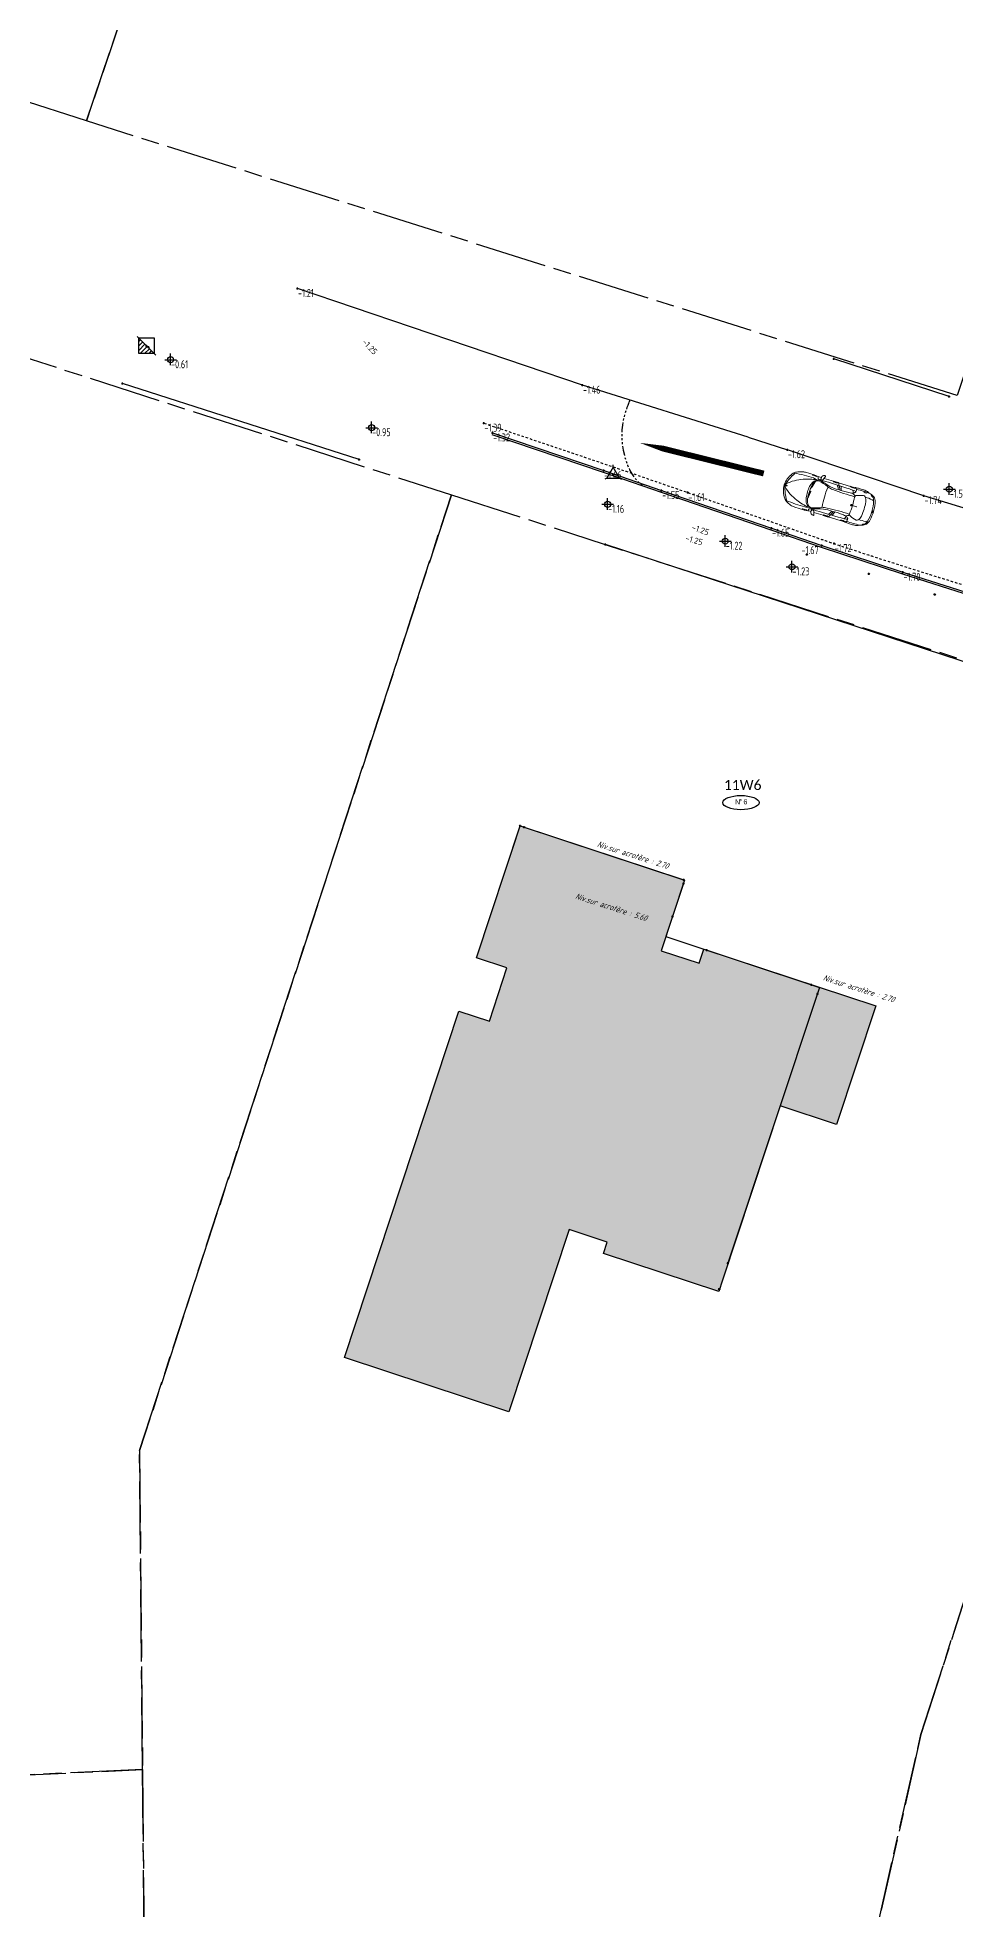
# Model space of a CAD drawing. Header units: metres. Extents: x -173 to 927, y -225 to 260.
# Drawn here: x -7.5 to 38.4, y -100.8 to -7.2 of the extents above; entities that cross this region are included whole.
import ezdxf
from ezdxf.enums import TextEntityAlignment as Align

# ---------------------------------------------------------------- set-up
doc = ezdxf.new("R2010")
doc.units = ezdxf.units.M
doc.header["$LTSCALE"] = 0.01
doc.header["$PDMODE"] = 2
doc.header["$PDSIZE"] = 0.05
for name, pattern in [('ACAD_ISO02W100', [15, 12, -3]), ('ACAD_ISO06W100', [36, 24, -3, 0, -3, 0, -3, 0, -3]), ('ACAD_ISO08W100', [36, 24, -3, 6, -3])]:
    doc.linetypes.add(name, pattern=pattern)
for name, color, linetype in [('Bordure bas', 5, 'Continuous'), ('Bâtiment', 1, 'Continuous'), ('Cadastre-Batiments', 244, 'Continuous'), ('Cadastre-Num parcellaire', 232, 'Continuous'), ('Cadastre-Parcellaire', 252, 'ACAD_ISO08W100'), ('Clou topographique', 7, 'Continuous'), ('Clôture', 70, 'LIMITE1'), ('Courbes de niveau', 200, 'ACAD_ISO06W100'), ("Filet d'eau", 140, 'ACAD_ISO02W100'), ('Niveau', 7, 'Continuous'), ('Niveaux', 2, 'Continuous'), ("Poteau d'éclairage", 150, 'Continuous'), ('Potelet', 7, 'Continuous'), ('Revètement', 2, 'Continuous'), ('Texte', 7, 'Continuous'), ('TopoAlt', 7, 'Continuous'), ('TOPOJIS', 7, 'Continuous')]:
    doc.layers.add(name, color=color, linetype=linetype)
doc.layers.add('Hachure toiture', color=252, linetype='Continuous', lineweight=9)
doc.layers.add('Véhicule', color=231, linetype='Continuous', lineweight=13)
doc.styles.add('ISO', font='isocp.shx', dxfattribs={"width": 0.8})
doc.styles.add('Legend', font='calibri.ttf')
doc.styles.get("Standard").update_dxf_attribs({"font": 'isocp.shx'})
doc.linetypes.add('LIMITE1', pattern='A,6.35,-2.54,[133,ltypeshp.shx,S=2.54,R=0,X=-2.54,Y=0],-2.54,25.4', length=36.83)

# ---------------------------------------------------------------- blocks, each defined once
blk = doc.blocks.new('poteau éclairage')
h = blk.add_hatch()
h.set_pattern_fill('ANSI31', color=150, scale=0.04998, style=0)
h.set_pattern_definition([(45, (0.00058, 0.00068), (-0.112208, 0.112208), [])])
h.paths.add_polyline_path([(-0.388, 0.389), (-0.388, -0.389), (0.388, -0.389)])
at = {"color": 150}
blk.add_line((0.463, -0.464), (-0.464, 0.465), dxfattribs=at)
at = {"color": 150, "flags": 128}
blk.add_lwpolyline([(-0.388, -0.389), (-0.388, 0.389), (0.388, 0.389), (0.388, -0.389)], close=True, dxfattribs=at)
blk.add_point((-0.001, -0.001))
blk = doc.blocks.new('clou topographique')
at = {"color": 0}
blk.add_line((0, 0), (0, 0), dxfattribs=at)
blk.add_lwpolyline([(0.312, -0.18), (0, 0.36), (-0.312, -0.18)], close=True, dxfattribs=at)
at = {"flags": 128}
for points in [[(0, 0.36), (0, 0.472)], [(-0.312, -0.18), (-0.409, -0.236)], [(0.312, -0.18), (0.409, -0.236)]]:
    blk.add_lwpolyline(points, dxfattribs=at)
blk = doc.blocks.new('pn')
at = {"flags": 128}
for points in [[(-0.291, 0), (0.291, 0)], [(0, -0.275), (0, 0.308)]]:
    blk.add_lwpolyline(points, dxfattribs=at)
blk.add_circle((0, 0), 0.151)
blk = doc.blocks.new('ALFA ROMEO vue de dessus')
at = {"color": 0, "linetype": 'ByBlock', "lineweight": -2}
for points in [[(-0.708, 1.593, -0.025865), (-0.92, 1.606, 0.035075), (-1.096, 1.622), (-1.546, 1.622, 0.037328), (-1.721, 1.596, 0.062638), (-1.971, 1.505, 0.115424), (-2.158, 1.346, 0.153263), (-2.378, 0.708, 0.153263), (-2.158, 0.071, 0.115424), (-1.971, -0.088, 0.062638), (-1.721, -0.179, 0.037328), (-1.546, -0.206), (-1.096, -0.206, 0.035075), (-0.92, -0.189, -0.025865), (-0.708, -0.176)], [(-2.052, 1.385, 0.02135), (-2.143, 1.232, 0.05504), (-2.313, 0.788, 0.02054), (-2.322, 0.741)], [(-2.305, 0.625, 0.09978), (-1.553, 0.167, 0.088947), (-0.891, 0.002, 0.089167), (-0.779, 0.003, 0.018523), (-0.279, 0.15, 0.361435), (-0.245, 0.205, -0.03759), (-0.278, 0.708, -0.03759), (-0.245, 1.212, 0.361435), (-0.279, 1.267, 0.018523), (-0.779, 1.414, 0.089167), (-0.891, 1.415, 0.088947), (-1.553, 1.25, 0.09978), (-2.305, 0.792)], [(-2.054, 1.382, 0.81957), (-2.09, 1.422)], [(-2.057, 1.419, -0.037786), (-1.07, 1.466, -0.130502), (-0.891, 1.415, 0.15775), (-1.072, 1.206, 0.047296), (-1.137, 1.002, 0.062905), (-1.162, 0.708, 0.062905), (-1.137, 0.415, 0.047296), (-1.072, 0.211, 0.15775), (-0.891, 0.002, -0.130502), (-1.07, -0.049, -0.037786), (-2.057, -0.002)], [(-1.16, 1.622, 0.612088), (-1.142, 1.585), (-0.954, 1.577, 0.606186), (-0.936, 1.608, 0.606186)], [(-0.75, 1.407, 0.196313), (-0.871, 1.376, 0.169929), (-1.027, 1.148, 0.077249), (-1.075, 0.708, 0.077249), (-1.027, 0.269, 0.169929), (-0.871, 0.041, 0.196313), (-0.75, 0.01)], [(-0.863, 1.6, 0.039494), (-0.858, 1.529, 0.149425), (-0.842, 1.496, 0.012669), (-0.146, 1.292, 0.052479), (0.284, 1.267, 0.023792), (0.831, 1.28, 0.104203), (1.074, 1.331, 0.083159), (1.123, 1.363, 0.656751), (1.092, 1.45, 0.014014), (0.666, 1.468, 0.004254), (-0.621, 1.475)], [(-0.7, 1.528), (-0.728, 1.46, 0.002534)], [(-0.246, 1.23, 0.028451), (0.021, 1.19, 0.02454), (1.161, 1.162)], [(-0.067, 1.574, 0.10804), (0.187, 1.58)], [(0.293, 1.267, 0.06551), (0.16, 1.473)], [(0.366, 1.266, 0.016669), (0.287, 1.424, -0.012342), (0.198, 1.596)], [(0.433, 1.265, 0.013943), (0.354, 1.471)], [(0.828, 1.574, 0.083625), (1.081, 1.58)], [(1.175, 1.203, 0.122605), (1.001, 1.304)], [(1.065, -0.193, -0.006701), (1.085, -0.197, 0.035488), (1.265, -0.206), (1.466, -0.206, 0.061247), (1.661, -0.188, 0.049739), (1.753, -0.159, 0.000868), (1.817, -0.123, 0.016846), (1.936, -0.097, 0.10504), (2.125, 0.024, 0.147827), (2.249, 0.278, 0.03134), (2.282, 0.708, 0.03134), (2.249, 1.139, 0.147827), (2.125, 1.393, 0.10504), (1.936, 1.514, 0.016846), (1.817, 1.54, 0.000868), (1.753, 1.576, 0.049739), (1.661, 1.605, 0.061247), (1.466, 1.622), (1.265, 1.622, 0.035488), (1.085, 1.614, -0.006701), (1.065, 1.61)], [(1.131, 1.373, 0.265752), (1.146, 1.536, 0.099126), (1.09, 1.614)], [(1.53, 1.55, 0.010954), (1.139, 1.55)], [(1.186, 0.703, -0.026959), (1.161, 0.277, 0.333847), (1.222, 0.174, 0.051261), (1.569, 0.07, 0.264947), (1.662, 0.101, 0.142523), (1.774, 0.338, 0.049778), (1.796, 0.708, 0.049778), (1.774, 1.079, 0.142523), (1.662, 1.316, 0.264947), (1.569, 1.347, 0.051261), (1.222, 1.243, 0.333847), (1.161, 1.14, -0.026959), (1.186, 0.714)], [(2.141, 1.219, 0.188405), (2.048, 1.272, 0.04013), (1.678, 1.296)], [(1.817, 1.54, 0.00357), (1.69, 1.546)], [(1.923, 1.517, 0.119071), (1.949, 1.455, 0.051517), (1.973, 1.438, -0.207531), (2.087, 1.352, -0.058934), (2.137, 1.233, -0.075079), (2.205, 0.708, -0.075079), (2.137, 0.184, -0.058934), (2.087, 0.065, -0.207531), (1.973, -0.021, 0.051517), (1.949, -0.038, 0.119071), (1.923, -0.1)], [(-2.313, 0.75, -0.006222), (-2.305, 0.791, 0.667254), (-2.306, 0.792, 0.081494), (-2.355, 0.748, 0.091173), (-2.372, 0.722, 0.089943), (-2.376, 0.708, 0.089943), (-2.372, 0.695, 0.091173), (-2.355, 0.669, 0.084483), (-2.304, 0.624)], [(-2.375, 0.768, 0.493721), (-2.362, 0.763, 0.145339), (-2.304, 0.819)], [(-2.304, 0.598, 0.145339), (-2.362, 0.654, 0.493721), (-2.375, 0.649)], [(-2.351, 0.745, 0.00262), (-2.352, 0.744, 0.019813), (-2.353, 0.708, 0.019813), (-2.352, 0.673, 0.00262), (-2.351, 0.672)], [(-2.351, 0.745, -0.01572), (-2.343, 0.755, 0.025394), (-2.346, 0.708, 0.025394), (-2.343, 0.662, -0.01572), (-2.351, 0.672)], [(-2.315, 0.78, 0.022761), (-2.328, 0.769, 0.033433), (-2.333, 0.708, 0.033433), (-2.328, 0.648, 0.022761), (-2.315, 0.637)], [(-2.322, 0.676, 0.02054), (-2.313, 0.629, 0.05504), (-2.143, 0.185, 0.02135), (-2.052, 0.032)], [(-2.299, 0.682, 0.072412), (-2.226, 0.699, 0.678903), (-2.226, 0.718, 0.072412), (-2.299, 0.735)], [(-2.09, -0.005, 0.81957), (-2.054, 0.035)], [(-0.621, -0.058, 0.004254), (0.666, -0.051, 0.014014), (1.092, -0.033, 0.656751), (1.123, 0.054, 0.083159), (1.074, 0.086, 0.104203), (0.831, 0.137, 0.023792), (0.284, 0.15, 0.052479), (-0.146, 0.125, 0.012669), (-0.842, -0.079, 0.149425), (-0.858, -0.112, 0.039494), (-0.863, -0.183)], [(1.161, 0.255, 0.02454), (0.021, 0.227, 0.028451), (-0.246, 0.187)], [(0.16, -0.056, 0.06551), (0.293, 0.15)], [(0.198, -0.179, -0.012342), (0.287, -0.007, 0.016669), (0.366, 0.151)], [(0.354, -0.054, 0.013943), (0.433, 0.152)], [(1.001, 0.113, 0.122605), (1.175, 0.214)], [(1.16, 0.715, 10.099782), (1.16, 0.702)], [(1.09, -0.197, 0.099126), (1.146, -0.119, 0.265752), (1.131, 0.044)], [(1.154, 0.716, 1.080351), (1.154, 0.701)], [(1.238, 0.711, 2.507681), (1.238, 0.706)], [(1.394, 0.711), (1.236, 0.711, 1), (1.236, 0.706), (1.394, 0.706)], [(1.678, 0.121, 0.04013), (2.048, 0.145, 0.188405), (2.141, 0.198)], [(-1.16, -0.206, -0.612088), (-1.142, -0.168), (-0.954, -0.16, -0.606186), (-0.936, -0.191, -0.606186)], [(-0.7, -0.111), (-0.728, -0.043, -0.002534)], [(0.187, -0.163, 0.10804), (-0.067, -0.157)], [(1.081, -0.163, 0.083625), (0.828, -0.157)], [(1.139, -0.133, 0.019011), (1.817, -0.123)]]:
    blk.add_lwpolyline(points, format="xyb", dxfattribs=at)
for points in [[(-1.003, 1.017), (-1.069, 0.92)], [(-1.065, 0.956), (-1.013, 1.024), (-1.003, 1.017), (-0.93, 1.299), (-0.942, 1.302), (-1.016, 1.02)], [(-0.589, 1.418), (-0.615, 1.497)], [(-0.564, 1.596), (-0.077, 1.596)], [(0.196, 1.596), (0.818, 1.596)], [(0.987, 1.456), (1.059, 1.325)], [(-1.065, 0.461), (-1.047, 0.497), (-1.036, 0.491), (-1.015, 0.781), (-1.028, 0.782), (-1.049, 0.492)], [(-1.036, 0.491), (-1.061, 0.434)], [(0.987, -0.039), (1.059, 0.092)], [(1.236, 0.712), (1.153, 0.716)], [(1.236, 0.705), (1.153, 0.701)], [(-0.589, -0.001), (-0.615, -0.08)], [(-0.564, -0.179), (-0.077, -0.179)], [(0.196, -0.179), (0.818, -0.179)]]:
    blk.add_lwpolyline(points, dxfattribs=at)
for points in [[(-0.693, 1.509, -0.13042), (-0.707, 1.604, -0.153076), (-0.664, 1.7, -0.153578), (-0.6, 1.738, -0.054482), (-0.55, 1.744, -0.227727), (-0.523, 1.732), (-0.524, 1.705, -0.013987), (-0.598, 1.512, -0.272016), (-0.663, 1.486, -0.307927)], [(0.196, 1.601, 0.414214), (0.186, 1.611), (-0.067, 1.604, 0.414214), (-0.077, 1.594), (-0.077, 1.584, 0.414214), (-0.067, 1.574), (0.187, 1.58, 0.414214), (0.196, 1.591)], [(1.091, 1.6, 0.414214), (1.08, 1.61), (0.827, 1.604, 0.414214), (0.817, 1.593), (0.817, 1.583, 0.414214), (0.828, 1.574), (1.081, 1.58, 0.414214), (1.091, 1.59)], [(-2.363, 0.708, 0.011819), (-2.362, 0.687, -0.03555), (-2.367, 0.698, -0.086978), (-2.371, 0.708, -0.086978), (-2.367, 0.719, -0.03555), (-2.362, 0.73, 0.011819)], [(-2.355, 0.708, -0.018325), (-2.354, 0.742, 0.030689), (-2.36, 0.734, 0.013869), (-2.361, 0.708, 0.013869), (-2.36, 0.683, 0.030689), (-2.354, 0.675, -0.018325)], [(-2.335, 0.708, -0.032131), (-2.331, 0.767, 0.017636), (-2.341, 0.757, 0.026868), (-2.344, 0.708, 0.026868), (-2.341, 0.66, 0.017636), (-2.331, 0.65, -0.032131)], [(1.418, 0.707), (1.418, 0.71, 0.414214), (1.415, 0.713), (1.397, 0.713, 0.414214), (1.394, 0.71), (1.394, 0.707, 0.414214), (1.397, 0.704), (1.415, 0.704, 0.414214)], [(-0.693, -0.092, 0.13042), (-0.707, -0.187, 0.153076), (-0.664, -0.283, 0.153578), (-0.6, -0.321, 0.054482), (-0.55, -0.327, 0.227727), (-0.523, -0.315), (-0.524, -0.288, 0.013987), (-0.598, -0.095, 0.272016), (-0.663, -0.069, 0.307927)], [(0.196, -0.184, -0.414214), (0.186, -0.194), (-0.067, -0.187, -0.414214), (-0.077, -0.177), (-0.077, -0.167, -0.414214), (-0.067, -0.157), (0.187, -0.163, -0.414214), (0.196, -0.174)], [(1.091, -0.183, -0.414214), (1.08, -0.193), (0.827, -0.187, -0.414214), (0.817, -0.176), (0.817, -0.166, -0.414214), (0.828, -0.157), (1.081, -0.163, -0.414214), (1.091, -0.173)]]:
    blk.add_lwpolyline(points, format="xyb", close=True, dxfattribs=at)
for centre, major_axis, ratio in [((1.616, 1.534), (0.0907, -0.0082), 0.339047), ((2.23, 0.708), (0, 0.0494), 0.4)]:
    blk.add_ellipse(centre, major_axis=major_axis, ratio=ratio, dxfattribs=at)
for start_param, end_param in [(4.712389, 7.853982), (3.141593, 9.424778)]:
    blk.add_ellipse((-2.312, 0.708), major_axis=(0, 0.0412), ratio=0.4, start_param=start_param, end_param=end_param, dxfattribs=at)
at = {"color": 0, "linetype": 'ByBlock', "lineweight": -2, "extrusion": (0, 0, -1)}
blk.add_ellipse((-2.312, 0.708), major_axis=(0, -0.0412), ratio=0.4, start_param=4.712389, end_param=7.853982, dxfattribs=at)
blk = doc.blocks.new('*U26')
at = {"color": 0, "linetype": 'ByBlock', "lineweight": -2, "rotation": 343.1673284684383}
blk.add_blockref('ALFA ROMEO vue de dessus', (-0.185, 0.116), dxfattribs=at)

msp = doc.modelspace()

# ---------------------------------------------------------------- hatches: boundary and pattern name
at = {"layer": 'Hachure toiture', "transparency": 33554508}
h = msp.add_hatch(color=256, dxfattribs=at)
h.dxf.hatch_style = 1
h.paths.add_polyline_path([(294.955, 64.683), (285.875, 67.463), (279.411, 47.563), (291.975, 43.62), (294.263, 50.87), (289.634, 52.279), (290.424, 54.689), (291.921, 54.368)])
h.paths.add_polyline_path([(271.941, 81.77), (271.011, 87.547), (264.374, 87.957), (264.216, 85.502), (261.708, 85.625), (259.208, 78.237), (269.677, 74.839)])
h.paths.add_polyline_path([(231.637, 73.605), (232.378, 76.211), (238.542, 81.339), (235.032, 86.056), (228.195, 80.795), (225.193, 71.486), (227.359, 62.867), (233.378, 64.939)])
h.paths.add_polyline_path([(210.202, 89.727), (195.669, 94.597), (190.432, 79.134), (196.57, 77.034), (198.785, 82.87), (206.912, 80.158)])
h.paths.add_polyline_path([(116.504, 120.445), (113.23, 121.515), (113.654, 122.853), (108.483, 124.517), (108.023, 123.233), (99.182, 125.407), (96.502, 117.827), (111.739, 112.804), (112.372, 115.34), (114.712, 114.655)])
h.paths.add_polyline_path([(79.2, 136.717), (74.605, 138.072), (74.325, 136.98), (66.315, 139.16), (63.588, 130.715), (67.212, 129.568), (67.492, 130.659), (76.358, 127.743)])
h.paths.add_polyline_path([(44.892, 142.096), (38.06, 144.368), (36.541, 144.873), (37.614, 148.1), (39.555, 153.936), (33.738, 155.87), (27.323, 136.578), (33.14, 134.643), (34.402, 138.44), (42.752, 135.663)])
h.paths.add_polyline_path([(25.98, 148.385), (23.275, 149.284), (21.136, 142.851), (23.84, 141.952)])
h.paths.add_polyline_path([(-45.253, 184.283), (-47.099, 177.334), (-28.002, 170.889), (-26.895, 174.346), (-27.982, 174.934)])
h.paths.add_polyline_path([(-79.748, 195.161), (-80.018, 195.155), (-80.068, 197.355), (-80.101, 198.784), (-90.288, 198.552), (-90.153, 192.663), (-88.214, 192.707), (-88.113, 188.288), (-89.863, 188.249), (-89.687, 180.56), (-83.948, 180.692), (-80.019, 180.781), (-80.183, 187.929), (-79.583, 187.943)])
h.paths.add_polyline_path([(-78.734, 92.593), (-77.472, 96.975), (-82.098, 98.613), (-84.115, 91.766), (-82.767, 89.45), (-85.583, 87.704), (-79.912, 79.531), (-76.404, 81.496), (-74.546, 87.177)])
h.paths.add_polyline_path([(-143.838, 79.212), (-158.998, 79.243), (-159.042, 69.665), (-143.625, 69.709)])
h.paths.add_polyline_path([(-77.005, 35.997), (-80.577, 36.955), (-81.179, 35.425), (-88.872, 37.583), (-88.214, 39.149), (-86.615, 39.958), (-85.652, 43.159), (-86.752, 45.561), (-89.697, 46.009), (-91.018, 45.001), (-92.334, 41.645), (-91.138, 39.914), (-91.491, 38.699), (-94.837, 39.417), (-98.645, 29.362), (-97.346, 27.471), (-94.64, 28.918), (-83.839, 25.355), (-84.926, 21.992), (-81.77, 20.992)])
h.paths.add_polyline_path([(-7.765, 21.969), (-26.031, 27.687), (-30.841, 14.022), (-24.698, 12.151), (-22.245, 18.674), (-16.033, 16.694), (-18.137, 9.866), (-12.437, 8.09)])
h.paths.add_polyline_path([(-85.841, -5.823), (-89.661, -8.597), (-84.622, -14.977), (-92.247, -21.127), (-93.258, -20.035), (-97.064, -23.18), (-86.834, -35.236), (-76.018, -25.809), (-74.244, -27.849), (-70.025, -24.283)])
h.paths.add_polyline_path([(26.262, 6.777), (26.826, 6.972), (25.258, 11.532), (20.876, 10.027), (21.619, 7.864), (22.919, 4.084), (24.92, -1.738), (29.302, -0.231), (27.735, 4.329), (27.169, 4.135)])
h.paths.add_polyline_path([(21.619, 7.864), (19.09, 6.994), (20.389, 3.214), (22.919, 4.084)])
h.paths.add_polyline_path([(19.09, 6.994), (17.24, 12.373), (12.877, 10.874), (16.918, -0.881), (21.282, 0.619), (20.389, 3.214)])
h.paths.add_polyline_path([(-71.581, -58.516), (-90.579, -59.187), (-90.329, -66.262), (-90.001, -75.557), (-84.744, -75.371), (-84.631, -78.589), (-84.171, -78.573), (-84.285, -75.355), (-84.613, -66.061), (-71.331, -65.592)])
h.paths.add_polyline_path([(-91.184, -42.227), (-96.737, -42.556), (-96.624, -48.706), (-91.146, -48.731)])
h.paths.add_polyline_path([(-131.518, -103.106), (-140.349, -103.346, 0.008867), (-135.936, -110.729), (-131.315, -110.603)])
h.paths.add_polyline_path([(-13.267, -48.898), (-22.391, -49.336), (-21.833, -59.224), (-19.494, -59.142), (-19.39, -62.12), (-15.073, -61.969), (-15.177, -58.991), (-12.781, -58.907)])
h.paths.add_polyline_path([(34.392, -55.659), (25.799, -52.82), (25.564, -53.532), (23.665, -52.904), (24.832, -49.372), (16.835, -46.729, -1), (16.777, -46.71), (16.638, -46.664, -0.392201), (16.601, -46.682), (14.426, -53.263), (15.945, -53.765), (15.066, -56.424), (13.547, -55.922), (7.824, -73.241), (16.046, -75.958), (19.059, -66.843), (20.958, -67.47), (20.769, -68.04), (26.542, -69.948), (26.576, -69.846, -0.511473), (26.536, -69.817, -0.732696), (26.591, -69.8), (26.731, -69.378), (29.611, -60.662), (32.431, -61.594)])
h.paths.add_polyline_path([(60.464, -76.04), (59.078, -80.374), (52.125, -78.149), (53.511, -73.816), (56.36, -64.91), (56.756, -63.672), (63.709, -65.896), (63.313, -67.134), (75.495, -71.03), (75.485, -71.062, -0.491393), (75.523, -71.092, -0.701183), (75.469, -71.112), (72.647, -79.936)])
h.paths.add_polyline_path([(103.218, -80.746), (94.877, -78.1), (90.057, -93.315), (95.948, -95.184), (95.76, -95.755), (98.21, -96.531), (98.951, -94.197), (107.768, -96.993), (107.842, -96.76), (113.561, -98.574), (115.678, -91.902), (104.154, -88.247), (104.017, -88.678), (103.76, -89.489), (100.747, -88.534), (101.005, -87.723)])
h.paths.add_polyline_path([(162.249, -121.815), (162.171, -121.772), (158.347, -120.466), (158.79, -119.17), (146.7, -114.934), (147.702, -112.001), (142.375, -110.181), (141.36, -113.152), (135.398, -111.115), (135.601, -110.519), (132.119, -109.33), (128.518, -119.872), (140.896, -124.1), (141.358, -122.747), (155.875, -127.706), (156.327, -126.381), (160.15, -127.687), (160.7, -127.732), (161.25, -127.68), (161.782, -127.534), (162.281, -127.298), (162.731, -126.979), (163.119, -126.587), (163.433, -126.133), (163.663, -125.631), (163.678, -125.589), (163.803, -125.098), (163.848, -124.548), (163.796, -123.998), (163.65, -123.466), (163.414, -122.967), (163.095, -122.517), (162.703, -122.129)])
h.paths.add_polyline_path([(243.65, -2.931), (243.06, -2.319), (239.973, -5.299), (240.564, -5.91), (236.455, -9.876), (244.727, -18.445), (241.669, -21.397), (247.121, -27.045), (245.502, -28.607), (248.649, -31.867), (251.526, -29.089), (251.79, -29.362), (253.589, -27.626), (254.625, -26.626), (257.334, -29.432), (263.493, -23.486)])
h.paths.add_polyline_path([(277.658, -2.774), (275.559, -4.642), (278.101, -7.498), (280.2, -5.63)])
h.paths.add_polyline_path([(271.559, -0.771), (266.809, 2.96), (263.832, -0.83), (268.582, -4.561)])
h.paths.add_polyline_path([(239.596, 11.933), (234.064, 13.775), (232.542, 9.202), (238.073, 7.36)])
h.paths.add_polyline_path([(207.762, -19.289), (206.974, -19.064), (208.409, -14.718), (198.926, -11.668), (197.473, -15.871), (198.969, -16.423), (196.415, -25.136), (202.819, -27.295), (204.185, -23.172), (206.278, -23.77)])
h.paths.add_polyline_path([(209.473, -11.637), (199.99, -8.586), (198.926, -11.668), (208.409, -14.718)])
h.paths.add_polyline_path([(139.582, -10.495), (136.576, -9.665), (138.029, -4.211), (128.221, -1.33), (126.636, -6.467), (129.011, -7.12), (127.134, -14.313), (128.787, -14.835), (127.973, -17.41), (132.739, -18.917), (132.348, -20.157), (132.422, -21.481), (133.177, -22.412), (134.359, -22.786), (135.511, -22.458), (136.334, -21.417), (137.539, -17.604), (137.635, -17.634)])
h.paths.add_polyline_path([(129.011, -7.12), (126.636, -6.467), (124.475, -13.472), (127.134, -14.313)])
h.paths.add_polyline_path([(130.571, 7.203), (125.869, 8.584), (123.615, 0.909), (128.316, -0.472)])
h.paths.add_polyline_path([(141.052, -5.099), (138.029, -4.211), (136.576, -9.665), (139.582, -10.495)])
h.paths.add_polyline_path([(-49.162, -167.771), (-60.137, -168.04), (-60.462, -177.739), (-62.937, -177.896), (-62.785, -185.574, 0.006538), (-57.434, -188.977), (-54.089, -188.873), (-54.064, -187.036), (-49.679, -186.78), (-49.694, -182.539), (-52.043, -182.539), (-52.224, -177.572), (-49.13, -177.315)])
h.paths.add_polyline_path([(-55.863, -153.292), (-60.75, -153.515), (-60.617, -156.446), (-55.728, -156.222)])
h.paths.add_polyline_path([(-62.663, -134.342), (-67.095, -134.613), (-67.168, -133.411), (-73.285, -133.784), (-73.34, -132.882), (-79.858, -133.281), (-79.506, -139.017), (-77.862, -138.917), (-77.622, -142.816), (-75.417, -142.681), (-75.272, -145.068), (-66.447, -144.527), (-66.652, -141.832), (-62.22, -141.561)])

# ---------------------------------------------------------------- linework, layer by layer
for centre, radius in [((69.996, 17.37), 242.523), ((16.61, -46.653), 0.0306), ((16.806, -46.72), 0.0306), ((26.566, -69.817), 0.0306)]:
    msp.add_circle(centre, radius)
at = {"layer": 'Bordure bas', "flags": 128}
for points in [[(15.199, -27.102), (20.756, -28.983), (23.654, -29.981), (29.151, -31.86), (31.667, -32.734), (35.722, -34.069), (39.183, -35.154), (42.802, -36.289), (47.759, -37.843), (53.135, -39.486), (60.65, -41.758), (68.023, -43.995), (74.292, -45.898), (82.953, -48.529), (90.413, -50.794), (92.79, -51.519)], [(15.228, -27.018), (20.785, -28.899), (23.683, -29.898), (29.18, -31.776), (31.695, -32.65), (35.749, -33.985), (39.21, -35.07), (42.828, -36.205), (47.785, -37.758), (53.161, -39.401), (60.675, -41.673), (68.048, -43.91), (74.318, -45.813), (82.979, -48.444), (90.439, -50.709), (92.815, -51.434)]]:
    msp.add_lwpolyline(points, dxfattribs=at)
at = {"layer": 'Bâtiment'}
for p, q in [((16.203, -47.884), (16.609, -46.655)), ((16.609, -46.655), (24.788, -49.357)), ((24.78, -49.548), (23.894, -52.201)), ((23.894, -52.201), (31.579, -54.74)), ((31.579, -54.74), (26.987, -68.527))]:
    msp.add_line(p, q, dxfattribs=at)
at = {"layer": 'Cadastre-Batiments'}
msp.add_lwpolyline([(16.609, -46.655), (24.832, -49.372), (23.665, -52.904), (25.564, -53.532), (25.799, -52.82), (34.392, -55.659), (32.431, -61.594), (29.611, -60.662), (26.731, -69.378), (26.542, -69.948), (20.769, -68.04), (20.958, -67.47), (19.059, -66.843), (16.046, -75.958), (7.824, -73.241), (13.547, -55.922), (15.066, -56.424), (15.945, -53.765), (14.426, -53.263), (16.609, -46.655)], close=True, dxfattribs=at)
at = {"layer": 'Cadastre-Parcellaire', "ltscale": 15}
for points in [[(17.598, 55.813), (-5.082, -11.422), (-47.806, 2.457), (-27.876, 63.039), (-9.822, 63.469), (-7.304, 64.136), (17.598, 55.813)], [(40.86, -17.928), (38.457, -25.152), (-5.082, -11.422), (17.598, 55.813), (26.044, 52.99), (60.442, 41.496), (59.026, 37.146), (53.163, 19.437), (49.926, 9.62), (46.094, -2.168), (43.437, -10.054), (40.86, -17.928)], [(-2.425, -77.893), (-2.278, -93.841), (-36.686, -95.392), (-36.987, -89.423), (-38.946, -50.71), (-40.869, -12.688), (13.167, -30.11), (-2.425, -77.893)], [(36.652, -92.089), (22.478, -154.665), (-1.722, -154.542), (-2.002, -124.076), (-2.278, -93.841), (-2.425, -77.893), (13.167, -30.11), (52.524, -42.801), (36.652, -92.089)], [(91.536, -55.722), (59.078, -154.85), (22.478, -154.665), (36.652, -92.089), (52.524, -42.801), (91.536, -55.722)], [(-2.278, -93.841), (-2.002, -124.076), (-101.646, -128.332), (-102.704, -98.369), (-102.957, -91.213), (-102.13, -91.191), (-36.987, -89.423), (-36.686, -95.392), (-2.278, -93.841)]]:
    msp.add_lwpolyline(points, close=True, dxfattribs=at)
at = {"layer": 'Clôture'}
for p, q in [((38.057, -25.2), (32.298, -23.32)), ((8.55, -28.344), (-3.288, -24.542)), ((52.47, -42.937), (20.875, -32.593))]:
    msp.add_line(p, q, dxfattribs=at)
at = {"layer": 'Courbes de niveau', "ltscale": 2, "elevation": -1.5, "flags": 128}
msp.add_lwpolyline([(22.093, -25.374), (22.093, -25.374), (22.092, -25.378), (22.088, -25.388), (22.081, -25.407), (22.069, -25.439), (22.051, -25.486), (22.025, -25.552), (21.992, -25.64), (21.95, -25.752), (21.902, -25.887), (21.851, -26.044), (21.802, -26.222), (21.757, -26.418), (21.72, -26.63), (21.695, -26.858), (21.685, -27.1), (21.692, -27.353), (21.718, -27.614), (21.76, -27.877), (21.818, -28.137), (21.89, -28.39), (21.977, -28.63), (22.075, -28.854), (22.186, -29.055), (22.306, -29.23), (22.435, -29.381), (22.571, -29.511), (22.71, -29.621), (22.818, -29.693)], dxfattribs=at)
at = {"layer": "Filet d'eau", "flags": 128}
msp.add_lwpolyline([(14.792, -26.532, -0.00115), (21.199, -28.694, -0.001937), (24.994, -30.001, -0.000402), (31.589, -32.306, 0.003683), (32.311, -32.553, 0.003776), (34.821, -33.371, 0.001296), (42.159, -35.678, 0.000389), (51.475, -38.573, 0.001561), (53.801, -39.286, 0.000492), (58.81, -40.799, -0.000518), (63.819, -42.312, -0.000137), (71.148, -44.536, 0.000237), (75.399, -45.825, 0.000154), (75.43, -45.834, 0.000001), (84.482, -48.568, 0.000406), (87.318, -49.422, 0.000198), (93.129, -51.164)], format="xyb", dxfattribs=at)
at = {"layer": 'Potelet'}
for centre in [(30.947, -33.103), (34.048, -34.066), (37.341, -35.091)]:
    msp.add_circle(centre, 0.0306, dxfattribs=at)
at = {"layer": 'Revètement'}
for p, q in [((19.727, -24.63), (5.475, -19.797)), ((28.009, -27.233), (19.727, -24.63)), ((28.009, -27.233), (29.975, -27.855)), ((36.804, -30.155), (29.975, -27.855)), ((46.696, -33.22), (36.804, -30.155))]:
    msp.add_line(p, q, dxfattribs=at)
at = {"layer": 'Texte', "flags": 128}
msp.add_lwpolyline([(28.787, -29.047, 0.291, 0.291, 0), (26.079, -28.377, 0.874, 0, 0), (22.585, -27.512, 0, 0, 0)], format="xyseb", dxfattribs=at)
at = {"layer": 'Texte'}
msp.add_ellipse((27.648, -45.5), major_axis=(-0.908, 0), ratio=0.392313, dxfattribs=at)
at = {"layer": 'TOPOJIS'}
for p in [(5.475, -19.797, -1.21), (-2.082, -22.659), (-1.987, -22.734), (-0.878, -23.36, -0.61), (32.298, -23.32), (-3.288, -24.542), (19.727, -24.63, -1.46), (38.057, -25.2), (9.179, -26.755, -0.95), (14.792, -26.532, -1.39), (15.228, -27.018, -1.32), (29.975, -27.855, -1.62), (8.55, -28.344), (20.785, -28.899, -1.46), (21.259, -29.092), (23.683, -29.898, -1.55), (38.069, -29.829, -1.59), (20.984, -30.587, -1.16), (24.994, -30.001, -1.61), (36.804, -30.155, -1.74), (29.18, -31.776, -1.65), (20.875, -32.593), (26.862, -32.43, -1.22), (31.695, -32.65, -1.67), (32.311, -32.553, -1.72), (30.2, -33.712, -1.23), (30.947, -33.103), (34.048, -34.066), (35.749, -33.985, -1.7), (37.341, -35.091), (16.61, -46.653), (16.806, -46.72), (24.78, -49.548), (24.788, -49.357), (24.23, -51.194), (25.939, -52.877), (31.173, -54.606), (31.475, -55.054), (26.987, -68.527), (26.566, -69.817)]:
    msp.add_point(p, dxfattribs=at)

# ---------------------------------------------------------------- block references
at = {"layer": 'Clou topographique'}
msp.add_blockref('clou topographique', (21.259, -29.092), dxfattribs=at)
at = {"layer": 'Niveau'}
for p in [(-0.878, -23.36), (9.179, -26.755), (38.069, -29.829), (20.984, -30.587), (26.862, -32.43), (30.2, -33.712)]:
    msp.add_blockref('pn', p, dxfattribs=at)
at = {"layer": "Poteau d'éclairage"}
msp.add_blockref('poteau éclairage', (-2.082, -22.659), dxfattribs=at)
at = {"layer": 'Véhicule'}
msp.add_blockref('*U26', (32.069, -31.099), dxfattribs=at)

# ---------------------------------------------------------------- texts
at = {"layer": 'Cadastre-Num parcellaire', "insert": (26.799, -44.872), "char_height": 0.5, "attachment_point": 7, "style": 'Legend'}
msp.add_mtext('11W6', dxfattribs=at)
at = {"layer": 'Courbes de niveau', "ltscale": 2}
for rotation, p in [(313.43222, (9.089, -22.71, -1.25)), (340.42375, (25.627, -31.861, -1.25)), (344.26982, (25.307, -32.377, -1.25))]:
    msp.add_text('-1.25', height=0.3, rotation=rotation, dxfattribs=at).set_placement(p, align=Align.MIDDLE_CENTER)
at = {"layer": 'Niveaux', "style": 'ISO', "oblique": 18, "width": 0.8}
for s, p in [('Niv.sur acrotère : 2.70', (22.248, -48.117)), ('Niv.sur acrotère : 5.60', (21.163, -50.722)), ('Niv.sur acrotère : 2.70', (33.545, -54.793))]:
    msp.add_text(s, height=0.3, rotation=342.3328, dxfattribs=at).set_placement(p, align=Align.MIDDLE_CENTER)
at = {"layer": 'Texte', "insert": (27.647, -45.458), "char_height": 0.25647, "attachment_point": 5, "style": 'Legend'}
msp.add_mtext_dynamic_manual_height_columns('{\\fBankGothic Lt BT|b0|i0|c0|p34;\\T0.8;N° 6}', width=4.69596, gutter_width=16.029, heights=[0.232], dxfattribs=at)
at = {"layer": 'TopoAlt', "width": 0.8}
for s, p in [('-1.21', (5.5, -19.822, -1.21)), ('-0.61', (-0.853, -23.385, -0.61)), ('-1.46', (19.752, -24.655, -1.46)), ('-0.95', (9.204, -26.78, -0.95)), ('-1.39', (14.817, -26.557, -1.39)), ('-1.32', (15.253, -27.043, -1.32)), ('-1.62', (30, -27.88, -1.62)), ('-1.46', (20.81, -28.924, -1.46)), ('-1.55', (23.708, -29.923, -1.55)), ('-1.59', (38.094, -29.854, -1.59)), ('-1.16', (21.009, -30.612, -1.16)), ('-1.61', (25.019, -30.026, -1.61)), ('-1.74', (36.829, -30.18, -1.74)), ('-1.65', (29.205, -31.801, -1.65)), ('-1.22', (26.887, -32.455, -1.22)), ('-1.67', (30.679, -32.675, -1.67)), ('-1.72', (32.336, -32.578, -1.72)), ('-1.23', (30.225, -33.737, -1.23)), ('-1.70', (35.774, -34.01, -1.7))]:
    msp.add_text(s, height=0.4, dxfattribs=at).set_placement(p, align=Align.TOP_LEFT)

doc.saveas('drawing.dxf')
